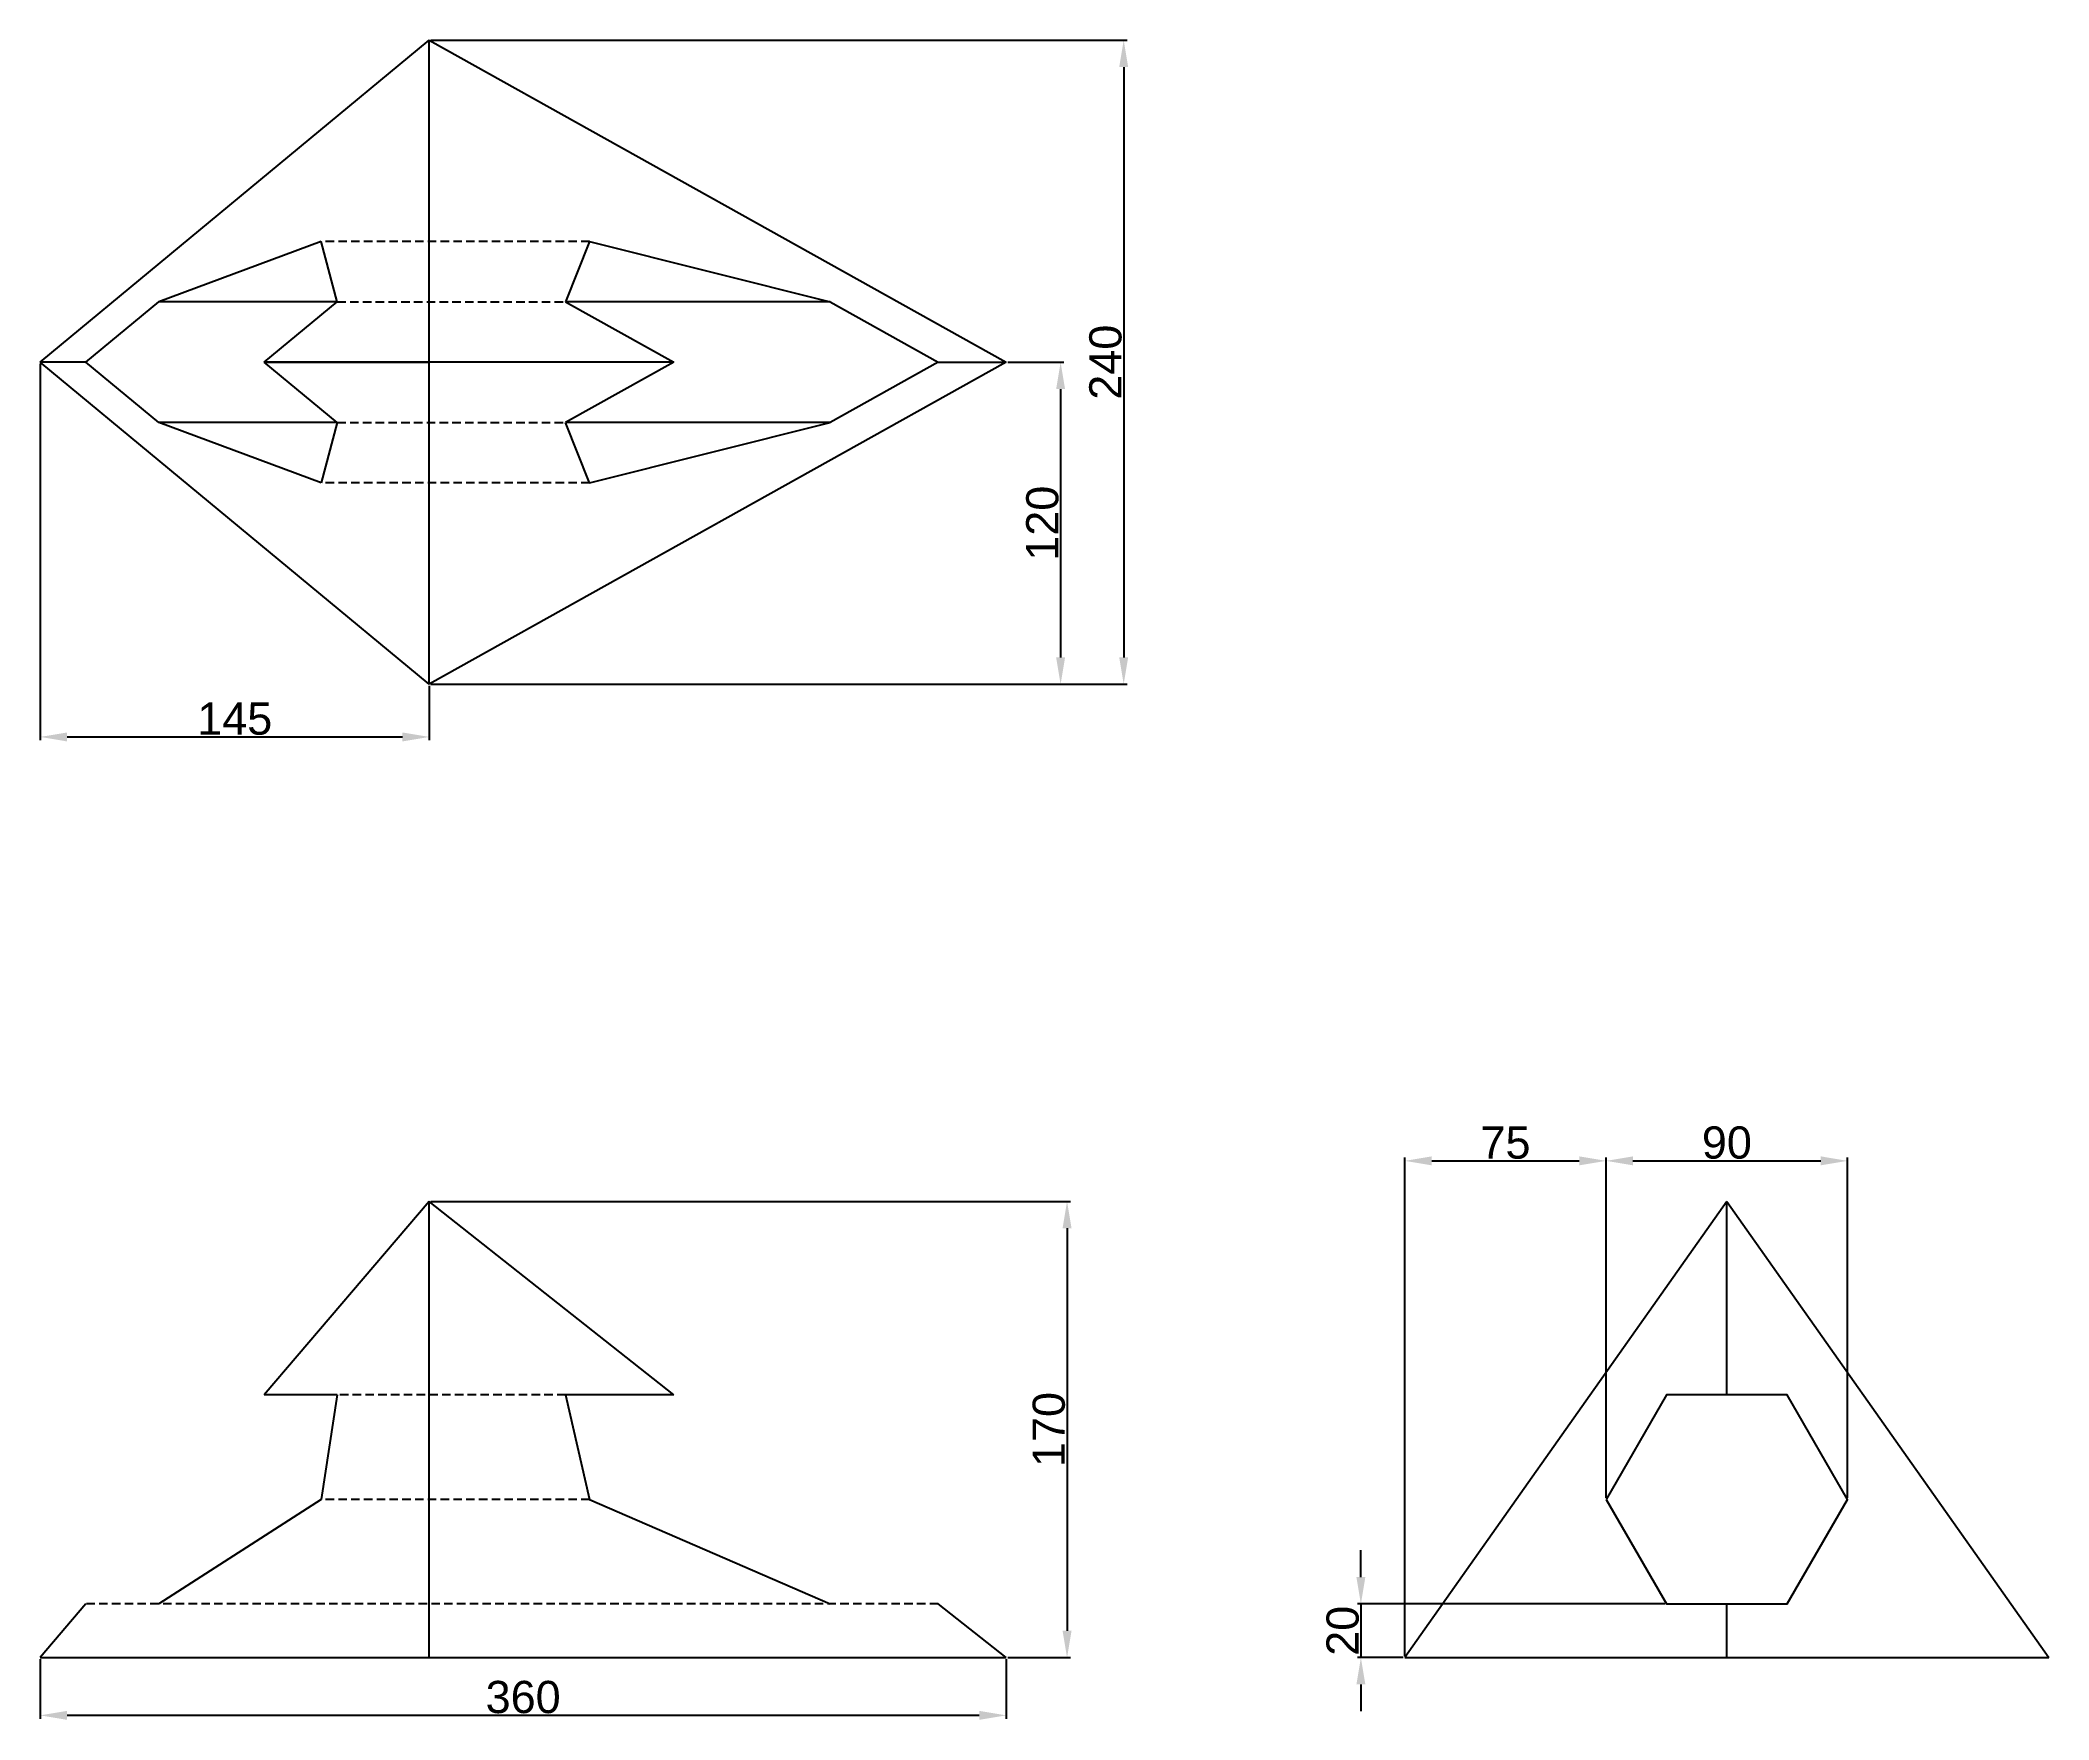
# Model space of a CAD drawing. Header units: millimetres. Extents: x 171 to 920, y 151 to 777.
import ezdxf

# ---------------------------------------------------------------- set-up
doc = ezdxf.new("R2010")
doc.units = ezdxf.units.MM
doc.header["$LTSCALE"] = 0.5
doc.linetypes.add('HIDDEN', pattern=[9.525, 6.35, -3.175])
for name, color, linetype in [('dim', 1, 'Continuous'), ('hidden', 2, 'HIDDEN'), ('model', 7, 'Continuous')]:
    doc.layers.add(name, color=color, linetype=linetype)
doc.styles.get("Standard").update_dxf_attribs({"font": 'arial.ttf'})
doc.dimstyles.new('ISO-25', dxfattribs={"dimtxt": 12, "dimasz": 10, "dimexe": 1.25, "dimexo": 0.625, "dimtad": 1, "dimtxsty": 'Standard', "dimcen": 2.5, "dimadec": 0, "dimazin": 0, "dimtfac": 1, "dimtmove": 0, "dimatfit": 3, "dimfxl": 1, "dimarcsym": 0})

# ---------------------------------------------------------------- blocks, each defined once
blk = doc.blocks.new('*D1')
at = {"layer": 'Defpoints', "color": 0, "transparency": 16777216}
for p in [(316.38, 776.67), (316.38, 536.67), (575.21, 536.67)]:
    blk.add_point(p, dxfattribs=at)
at = {"layer": 'dim', "color": 0, "lineweight": -2, "transparency": 16777216}
for p, q in [((317, 776.67), (576.46, 776.67)), ((575.21, 766.67), (575.21, 546.67)), ((317, 536.67), (576.46, 536.67))]:
    blk.add_line(p, q, dxfattribs=at)
at = {"layer": 'dim', "color": 0, "transparency": 16777216}
for points in [[(573.54, 766.67), (576.88, 766.67), (575.21, 776.67)], [(573.54, 546.67), (576.88, 546.67), (575.21, 536.67)]]:
    blk.add_solid(points, dxfattribs=at)
at = {"layer": 'dim', "color": 0, "transparency": 16777216, "insert": (568.46, 656.67), "char_height": 12, "attachment_point": 5, "rotation": 90}
blk.add_mtext('240', dxfattribs=at)
blk = doc.blocks.new('*D2')
at = {"layer": 'Defpoints', "color": 0, "transparency": 16777216}
for p in [(531.38, 656.67), (316.38, 536.67), (551.7, 536.67)]:
    blk.add_point(p, dxfattribs=at)
at = {"layer": 'dim', "color": 0, "lineweight": -2, "transparency": 16777216}
for p, q in [((532, 656.67), (552.95, 656.67)), ((551.7, 646.67), (551.7, 546.67)), ((317, 536.67), (552.95, 536.67))]:
    blk.add_line(p, q, dxfattribs=at)
at = {"layer": 'dim', "color": 0, "transparency": 16777216}
for points in [[(550.03, 646.67), (553.36, 646.67), (551.7, 656.67)], [(550.03, 546.67), (553.36, 546.67), (551.7, 536.67)]]:
    blk.add_solid(points, dxfattribs=at)
at = {"layer": 'dim', "color": 0, "transparency": 16777216, "insert": (544.94, 596.67), "char_height": 12, "attachment_point": 5, "rotation": 90}
blk.add_mtext('120', dxfattribs=at)
blk = doc.blocks.new('*D3')
at = {"layer": 'Defpoints', "color": 0, "transparency": 16777216}
for p in [(171.38, 656.67), (316.38, 536.67), (316.38, 517.03)]:
    blk.add_point(p, dxfattribs=at)
at = {"layer": 'dim', "color": 0, "lineweight": -2, "transparency": 16777216}
for p, q in [((171.38, 656.05), (171.38, 515.78)), ((316.38, 536.05), (316.38, 515.78)), ((181.38, 517.03), (306.38, 517.03))]:
    blk.add_line(p, q, dxfattribs=at)
at = {"layer": 'dim', "color": 0, "transparency": 16777216}
for points in [[(181.38, 518.69), (181.38, 515.36), (171.38, 517.03)], [(306.38, 518.69), (306.38, 515.36), (316.38, 517.03)]]:
    blk.add_solid(points, dxfattribs=at)
at = {"layer": 'dim', "color": 0, "transparency": 16777216, "insert": (243.88, 523.78), "char_height": 12, "attachment_point": 5}
blk.add_mtext('145', dxfattribs=at)
blk = doc.blocks.new('*D4')
at = {"layer": 'Defpoints', "color": 0, "transparency": 16777216}
for p in [(316.38, 343.95), (531.38, 173.95), (554.1, 173.95)]:
    blk.add_point(p, dxfattribs=at)
at = {"layer": 'dim', "color": 0, "lineweight": -2, "transparency": 16777216}
for p, q in [((317, 343.95), (555.35, 343.95)), ((554.1, 333.95), (554.1, 183.95)), ((532, 173.95), (555.35, 173.95))]:
    blk.add_line(p, q, dxfattribs=at)
at = {"layer": 'dim', "color": 0, "transparency": 16777216}
for points in [[(552.43, 333.95), (555.77, 333.95), (554.1, 343.95)], [(552.43, 183.95), (555.77, 183.95), (554.1, 173.95)]]:
    blk.add_solid(points, dxfattribs=at)
at = {"layer": 'dim', "color": 0, "transparency": 16777216, "insert": (547.35, 258.95), "char_height": 12, "attachment_point": 5, "rotation": 90}
blk.add_mtext('170', dxfattribs=at)
blk = doc.blocks.new('*D5')
at = {"layer": 'Defpoints', "color": 0, "transparency": 16777216}
for p in [(171.38, 173.95), (531.38, 173.95), (171.38, 152.43)]:
    blk.add_point(p, dxfattribs=at)
at = {"layer": 'dim', "color": 0, "lineweight": -2, "transparency": 16777216}
for p, q in [((171.38, 173.32), (171.38, 151.18)), ((531.38, 173.32), (531.38, 151.18)), ((521.38, 152.43), (181.38, 152.43))]:
    blk.add_line(p, q, dxfattribs=at)
at = {"layer": 'dim', "color": 0, "transparency": 16777216}
for points in [[(181.38, 154.1), (181.38, 150.77), (171.38, 152.43)], [(521.38, 154.1), (521.38, 150.77), (531.38, 152.43)]]:
    blk.add_solid(points, dxfattribs=at)
at = {"layer": 'dim', "color": 0, "transparency": 16777216, "insert": (351.38, 159.19), "char_height": 12, "attachment_point": 5}
blk.add_mtext('360', dxfattribs=at)
blk = doc.blocks.new('*D6')
at = {"layer": 'Defpoints', "color": 0, "transparency": 16777216}
for p in [(755.01, 359.06), (755.01, 232.92), (680.01, 173.95)]:
    blk.add_point(p, dxfattribs=at)
at = {"layer": 'dim', "color": 0, "lineweight": -2, "transparency": 16777216}
for p, q in [((680.01, 174.57), (680.01, 360.31)), ((755.01, 233.54), (755.01, 360.31)), ((690.01, 359.06), (745.01, 359.06))]:
    blk.add_line(p, q, dxfattribs=at)
at = {"layer": 'dim', "color": 0, "transparency": 16777216}
for points in [[(690.01, 360.73), (690.01, 357.39), (680.01, 359.06)], [(745.01, 360.73), (745.01, 357.39), (755.01, 359.06)]]:
    blk.add_solid(points, dxfattribs=at)
at = {"layer": 'dim', "color": 0, "transparency": 16777216, "insert": (717.51, 365.79), "char_height": 12, "attachment_point": 5}
blk.add_mtext('75', dxfattribs=at)
blk = doc.blocks.new('*D7')
at = {"layer": 'Defpoints', "color": 0, "transparency": 16777216}
for p in [(845.01, 359.06), (755.01, 232.92), (845.01, 232.92)]:
    blk.add_point(p, dxfattribs=at)
at = {"layer": 'dim', "color": 0, "lineweight": -2, "transparency": 16777216}
for p, q in [((755.01, 233.54), (755.01, 360.31)), ((845.01, 233.54), (845.01, 360.31)), ((765.01, 359.06), (835.01, 359.06))]:
    blk.add_line(p, q, dxfattribs=at)
at = {"layer": 'dim', "color": 0, "transparency": 16777216}
for points in [[(765.01, 360.73), (765.01, 357.39), (755.01, 359.06)], [(835.01, 360.73), (835.01, 357.39), (845.01, 359.06)]]:
    blk.add_solid(points, dxfattribs=at)
at = {"layer": 'dim', "color": 0, "transparency": 16777216, "insert": (800.01, 365.81), "char_height": 12, "attachment_point": 5}
blk.add_mtext('90', dxfattribs=at)
blk = doc.blocks.new('*D8')
at = {"layer": 'Defpoints', "color": 0, "transparency": 16777216}
for p in [(777.51, 193.95), (663.61, 173.95), (680.01, 173.95)]:
    blk.add_point(p, dxfattribs=at)
at = {"layer": 'dim', "color": 0, "lineweight": -2, "transparency": 16777216}
for p, q in [((663.61, 203.95), (663.61, 213.95)), ((776.88, 193.95), (662.36, 193.95)), ((663.61, 193.95), (663.61, 173.95)), ((679.38, 173.95), (662.36, 173.95)), ((663.61, 163.95), (663.61, 153.95))]:
    blk.add_line(p, q, dxfattribs=at)
at = {"layer": 'dim', "color": 0, "transparency": 16777216}
for points in [[(661.94, 203.95), (665.27, 203.95), (663.61, 193.95)], [(661.94, 163.95), (665.27, 163.95), (663.61, 173.95)]]:
    blk.add_solid(points, dxfattribs=at)
at = {"layer": 'dim', "color": 0, "transparency": 16777216, "insert": (656.86, 183.95), "char_height": 12, "attachment_point": 5, "rotation": 90}
blk.add_mtext('20', dxfattribs=at)

msp = doc.modelspace()

# ---------------------------------------------------------------- linework, layer by layer
at = {"layer": 'hidden'}
for p, q in [((376.17, 701.671), (276.05, 701.671)), ((282.103, 679.171), (367.196, 679.171)), ((282.103, 634.171), (367.196, 634.171)), ((376.17, 611.671), (276.05, 611.671)), ((367.196, 271.89), (282.103, 271.89)), ((376.17, 232.919), (276.05, 232.919)), ((506.082, 193.948), (188.435, 193.948))]:
    msp.add_line(p, q, dxfattribs=at)
at = {"layer": 'model'}
for p, q in [((171.376, 656.671), (316.376, 776.671)), ((316.376, 536.671), (316.376, 776.671)), ((316.376, 776.671), (531.376, 656.671)), ((276.05, 701.671), (215.623, 679.171)), ((282.103, 679.171), (276.05, 701.671)), ((376.17, 701.671), (367.196, 679.171)), ((376.17, 701.671), (465.77, 679.171)), ((188.435, 656.671), (215.623, 679.171)), ((282.103, 679.171), (215.623, 679.171)), ((254.915, 656.671), (282.103, 679.171)), ((465.77, 679.171), (367.196, 679.171)), ((367.196, 679.171), (407.508, 656.671)), ((465.77, 679.171), (506.082, 656.671)), ((316.376, 536.671), (171.376, 656.671)), ((188.435, 656.671), (171.376, 656.671)), ((215.623, 634.171), (188.435, 656.671)), ((407.508, 656.671), (254.915, 656.671)), ((254.915, 656.671), (316.376, 656.671)), ((282.103, 634.171), (254.915, 656.671)), ((531.376, 656.671), (316.376, 536.671)), ((407.508, 656.671), (367.196, 634.171)), ((506.082, 656.671), (465.77, 634.171)), ((506.082, 656.671), (531.376, 656.671)), ((282.103, 634.171), (215.623, 634.171)), ((276.05, 611.671), (215.623, 634.171)), ((282.103, 634.171), (276.05, 611.671)), ((465.77, 634.171), (367.196, 634.171)), ((376.17, 611.671), (367.196, 634.171)), ((376.17, 611.671), (465.77, 634.171)), ((316.376, 343.948), (254.915, 271.89)), ((316.376, 173.948), (316.376, 343.948)), ((407.508, 271.89), (316.376, 343.948)), ((800.007, 343.948), (680.007, 173.948)), ((800.007, 271.89), (800.007, 343.948)), ((800.007, 343.948), (920.007, 173.948)), ((282.103, 271.89), (254.915, 271.89)), ((282.103, 271.89), (276.05, 232.919)), ((407.508, 271.89), (367.196, 271.89)), ((367.196, 271.89), (376.17, 232.919)), ((276.05, 232.919), (215.623, 193.948)), ((376.17, 232.919), (465.77, 193.948)), ((188.435, 193.948), (171.376, 173.948)), ((531.376, 173.948), (506.082, 193.948)), ((800.007, 173.948), (800.007, 193.948)), ((800.007, 173.948), (800.007, 193.948)), ((171.376, 173.948), (531.376, 173.948)), ((171.376, 173.948), (316.376, 173.948)), ((680.007, 173.948), (920.007, 173.948))]:
    msp.add_line(p, q, dxfattribs=at)
msp.add_lwpolyline([(755.007, 232.919), (777.507, 193.948), (822.507, 193.948), (845.007, 232.919), (822.507, 271.89), (777.507, 271.89)], close=True, dxfattribs=at)

# ---------------------------------------------------------------- dimensions: what is measured, and where the dimension line sits
at = {"layer": 'dim'}
for base, p1, p2, picture, middle in [((575.211, 536.671), (316.376, 776.671), (316.376, 536.671), '*D1', (568.459, 656.671)), ((551.696, 536.671), (531.376, 656.671), (316.376, 536.671), '*D2', (544.944, 596.671)), ((554.1, 173.948), (316.376, 343.948), (531.376, 173.948), '*D4', (547.348, 258.948)), ((663.608, 173.948), (777.507, 193.948), (680.007, 173.948), '*D8', (656.856, 183.948))]:
    dim = msp.add_linear_dim(base=base, p1=p1, p2=p2, angle=90, dimstyle='ISO-25', dxfattribs=at)
    dim.commit()
    dim.dimension.update_dxf_attribs({"geometry": picture, "text_midpoint": middle})
for base, p1, p2, picture, middle in [((316.376, 517.026), (171.376, 656.671), (316.376, 536.671), '*D3', (243.876, 523.778)), ((755.007, 359.061), (680.007, 173.948), (755.007, 232.919), '*D6', (717.507, 365.788)), ((845.007, 359.061), (755.007, 232.919), (845.007, 232.919), '*D7', (800.007, 365.813)), ((171.376, 152.435), (531.376, 173.948), (171.376, 173.948), '*D5', (351.376, 159.191))]:
    dim = msp.add_linear_dim(base=base, p1=p1, p2=p2, dimstyle='ISO-25', dxfattribs=at)
    dim.commit()
    dim.dimension.update_dxf_attribs({"geometry": picture, "text_midpoint": middle})

doc.saveas('drawing.dxf')
